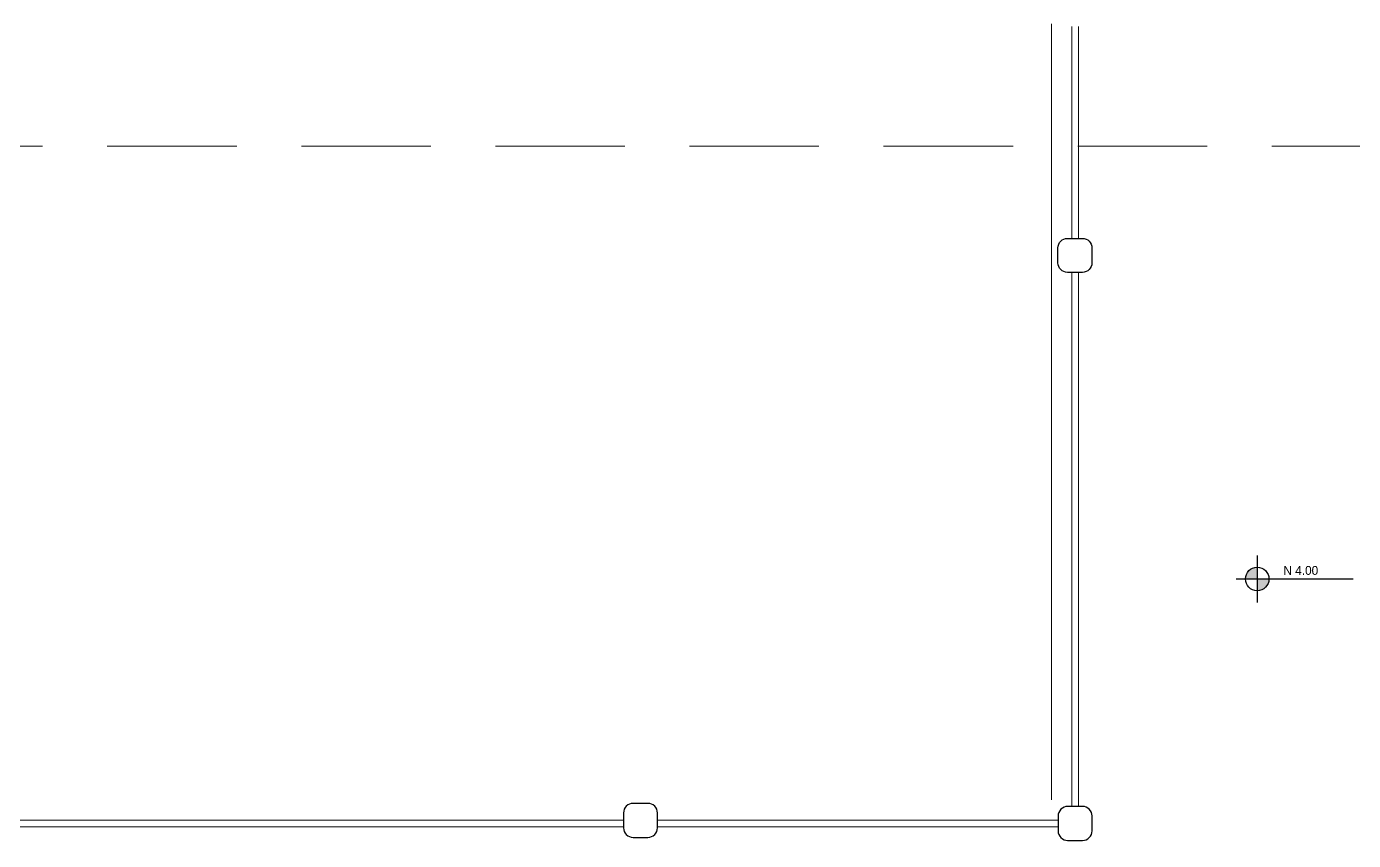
# Model space of a CAD drawing. Header units: metres. Extents: x -44 to 358, y -246 to 48.
# Drawn here: x 79.99 to 89.76, y -106.12 to -100.14 of the extents above; entities that cross this region are included whole.
import ezdxf

# ---------------------------------------------------------------- set-up
doc = ezdxf.new("R2010")
doc.units = ezdxf.units.M
doc.header["$LTSCALE"] = 0.3
doc.linetypes.add('HIDDEN2', pattern=[4.7625, 3.175, -1.5875])
for name, color, linetype, lineweight in [('A-WALL', 7, 'Continuous', 30), ('muros bajitos', 252, 'Continuous', 5), ('piso', 251, 'Continuous', 18)]:
    doc.layers.add(name, color=color, linetype=linetype, lineweight=lineweight)
doc.layers.add('Techos 1', color=7, linetype='HIDDEN2', lineweight=9, true_color=0x42391a)
doc.layers.add('TEXTOS', color=4, linetype='Continuous')
doc.styles.add('ESC100-2mm', font='arial.ttf', dxfattribs={"height": 0.15})

# ---------------------------------------------------------------- blocks, each defined once
blk = doc.blocks.new('PL MUEBLES 2N NASAS 09')
at = {"layer": 'TEXTOS', "transparency": 33554534}
h = blk.add_hatch(color=2, dxfattribs=at)
h.dxf.hatch_style = 1
h.paths.add_polyline_path([(221.1018, 47.5061, 0.414214), (221.0152, 47.4196), (221.1018, 47.4196)])
h.paths.add_polyline_path([(221.1883, 47.4196), (221.1018, 47.4196), (221.1018, 47.333, 0.414214)])
at = {"layer": 'A-WALL', "color": 2}
for points in [[(219.705, 49.9259), (219.815, 49.9259, -0.414214), (219.885, 49.8559), (219.885, 49.7459, -0.414214), (219.815, 49.6759), (219.705, 49.6759, -0.414214), (219.635, 49.7459), (219.635, 49.8559, -0.414214)], [(216.5068, 45.5184), (216.6168, 45.5184, 0.414214), (216.6868, 45.5884), (216.6868, 45.6984, 0.414214), (216.6168, 45.7684), (216.5068, 45.7684, 0.414214), (216.4368, 45.6984), (216.4368, 45.5884, 0.414214)], [(219.7064, 45.4956), (219.8164, 45.4956, 0.414214), (219.8864, 45.5656), (219.8864, 45.6756, 0.414214), (219.8164, 45.7456), (219.7064, 45.7456, 0.414214), (219.6364, 45.6756), (219.6364, 45.5656, 0.414214)]]:
    blk.add_lwpolyline(points, format="xyb", close=True, dxfattribs=at)
at = {"layer": 'muros bajitos', "color": 2}
for p, q in [((219.7364, 51.4845), (219.7364, 49.9259)), ((219.7864, 51.4845), (219.7864, 49.9259)), ((219.7364, 49.6759), (219.7364, 45.7456)), ((219.7864, 49.6759), (219.7864, 45.7456)), ((216.4368, 45.6456), (211.084, 45.6456)), ((216.4368, 45.6456), (211.084, 45.6456)), ((219.6364, 45.6456), (216.6868, 45.6456)), ((216.4368, 45.5956), (211.084, 45.5956)), ((216.4368, 45.5956), (211.084, 45.5956)), ((219.6364, 45.5956), (216.6868, 45.5956))]:
    blk.add_line(p, q, dxfattribs=at)
at = {"layer": 'piso', "color": 2}
for p, q in [((219.5864, 51.5053), (219.5864, 45.7947)), ((219.5864, 45.5947), (216.6868, 45.5951))]:
    blk.add_line(p, q, dxfattribs=at)
at = {"layer": 'Techos 1', "color": 2}
blk.add_line((222.1618, 50.6053), (207.4118, 50.6053), dxfattribs=at)
at = {"layer": 'TEXTOS', "color": 2}
for p, q in [((221.1018, 47.5935), (221.1018, 47.2456)), ((220.9479, 47.4196), (221.8088, 47.4196))]:
    blk.add_line(p, q, dxfattribs=at)
blk.add_circle((221.1018, 47.4196), 0.0865, dxfattribs=at)
at = {"layer": 'TEXTOS', "color": 2, "insert": (221.2947, 47.515), "char_height": 0.065, "attachment_point": 1, "style": 'ESC100-2mm'}
blk.add_mtext_dynamic_manual_height_columns('{\\Ftxt|c0;N 4.00}', width=2.216942, gutter_width=0.5, heights=[0], dxfattribs=at)

msp = doc.modelspace()

# ---------------------------------------------------------------- block references
msp.add_blockref('PL MUEBLES 2N NASAS 09', (-132.0484004, -151.6197483))

doc.saveas('drawing.dxf')
